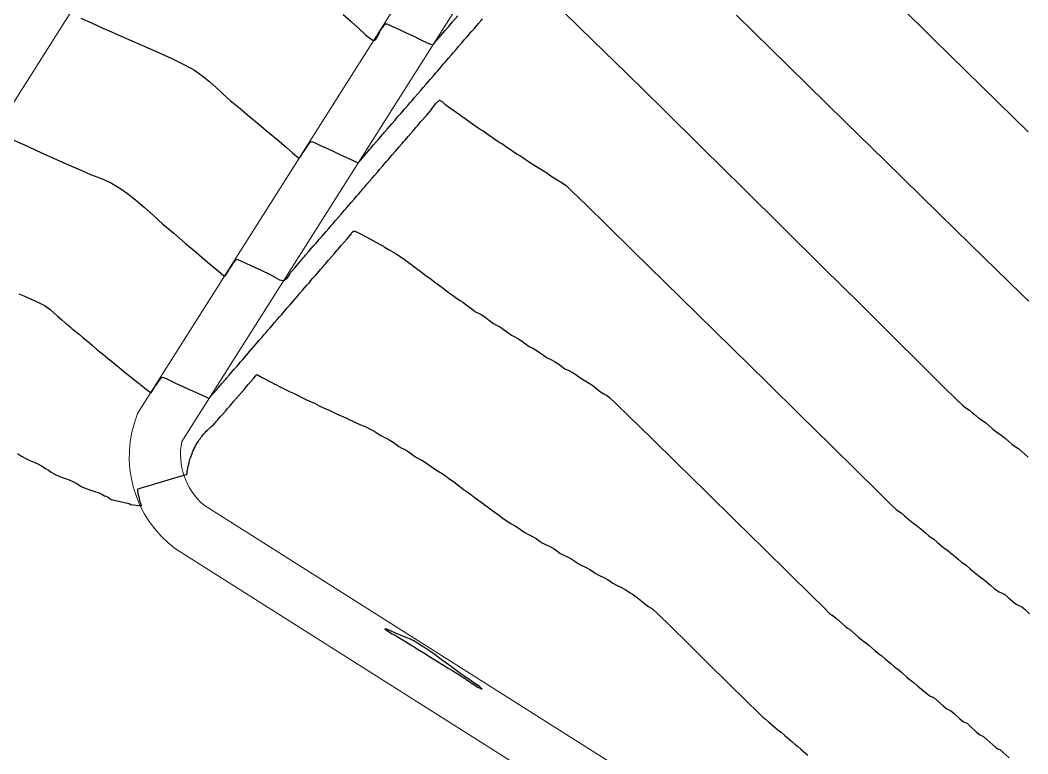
# Model space of a CAD drawing. Header units: millimetres. Extents: x 340454 to 342791, y 6993867 to 6995092.
# Drawn here: x 340967.86 to 341016.12, y 6994548.83 to 6994583.97 of the extents above; entities that cross this region are included whole.
import ezdxf

# ---------------------------------------------------------------- set-up
doc = ezdxf.new("R2010")
doc.units = ezdxf.units.MM
doc.header["$LTSCALE"] = 10
for name, color, linetype in [('T-HM-CURVA_INTERMEDIARIA', 45, 'Continuous'), ('T-HM-CURVA_MESTRA', 20, 'Continuous'), ('URB-Calçadas', 2, 'Continuous'), ('URB-Quadras', 3, 'Continuous')]:
    doc.layers.add(name, color=color, linetype=linetype)

msp = doc.modelspace()

# ---------------------------------------------------------------- linework, layer by layer
at = {"layer": 'T-HM-CURVA_INTERMEDIARIA', "color": 45, "linetype": 'Continuous', "lineweight": -3, "flags": 128}
for points, elevation in [([(341010.037, 6994584.599), (341011.58, 6994583.084), (341013.16, 6994581.534), (341014.705, 6994580.02), (341016.142, 6994578.613)], 707), ([(340970.769, 6994584.064), (340971.276, 6994583.832), (340971.815, 6994583.585), (340972.234, 6994583.4), (340972.844, 6994583.137), (340973.571, 6994582.822), (340974.344, 6994582.481), (340975.088, 6994582.141), (340975.731, 6994581.827), (340976.2, 6994581.566), (340976.626, 6994581.275), (340976.946, 6994581.015), (340977.225, 6994580.757), (340977.528, 6994580.47), (340977.92, 6994580.126), (340978.39, 6994579.733), (340978.857, 6994579.342), (340979.288, 6994578.981), (340979.648, 6994578.679), (340979.902, 6994578.467), (340980.165, 6994578.246), (340980.376, 6994578.07), (340980.612, 6994577.872), (340980.883, 6994577.635), (340981.109, 6994577.436), (340981.228, 6994577.356), (340981.295, 6994577.432), (340981.357, 6994577.546), (340981.447, 6994577.68), (340981.573, 6994577.867), (340981.639, 6994577.964), (340981.67, 6994578.009), (340981.701, 6994578.051), (340981.748, 6994578.108), (340981.794, 6994578.153), (340981.856, 6994578.145), (340981.986, 6994578.084), (340982.241, 6994577.965), (340982.469, 6994577.861), (340982.818, 6994577.7), (340983.175, 6994577.536), (340983.424, 6994577.421), (340983.632, 6994577.325), (340983.806, 6994577.245), (340983.896, 6994577.204), (340983.973, 6994577.161), (340984.047, 6994577.134), (340984.201, 6994577.301), (340984.459, 6994577.605), (340984.598, 6994577.772), (340984.648, 6994577.83), (340984.789, 6994577.994), (340985.051, 6994578.297), (340985.204, 6994578.474), (340985.257, 6994578.534), (340985.309, 6994578.595), (340985.438, 6994578.744), (340985.664, 6994579.005), (340985.812, 6994579.176), (340985.891, 6994579.268), (340985.97, 6994579.36), (340986.089, 6994579.497), (340986.274, 6994579.711), (340986.42, 6994579.879), (340986.526, 6994580.002), (340986.632, 6994580.125), (340986.749, 6994580.26), (340986.893, 6994580.427), (340987.028, 6994580.583), (340987.161, 6994580.736), (340987.293, 6994580.89), (340987.403, 6994581.017), (340987.511, 6994581.142), (340987.637, 6994581.287), (340987.753, 6994581.422), (340987.846, 6994581.529), (340987.954, 6994581.654), (340988.059, 6994581.775), (340988.142, 6994581.871), (340988.246, 6994581.992), (340988.376, 6994582.142), (340988.501, 6994582.287), (340988.616, 6994582.419), (340988.736, 6994582.559), (340988.856, 6994582.698), (340988.997, 6994582.86), (340989.159, 6994583.048), (340989.277, 6994583.184), (340989.372, 6994583.294), (340989.467, 6994583.404), (340989.613, 6994583.573), (340989.815, 6994583.806), (340989.938, 6994583.949), (340990.008, 6994584.03)], 709), ([(340983.321, 6994584.239), (340983.712, 6994583.896), (340984.079, 6994583.559), (340984.399, 6994583.268), (340984.605, 6994583.098), (340984.721, 6994583.022), (340984.779, 6994583.001), (340984.8, 6994583), (340984.832, 6994583.01), (340984.892, 6994583.053), (340984.971, 6994583.16), (340985.053, 6994583.326), (340985.108, 6994583.456), (340985.168, 6994583.545), (340985.211, 6994583.608), (340985.243, 6994583.653), (340985.273, 6994583.695), (340985.312, 6994583.742), (340985.352, 6994583.785), (340985.415, 6994583.797), (340985.504, 6994583.756), (340985.727, 6994583.653), (340986.025, 6994583.513), (340986.344, 6994583.365), (340986.711, 6994583.192), (340987.118, 6994582.996), (340987.458, 6994582.839), (340987.619, 6994582.778), (340987.691, 6994582.846), (340987.758, 6994582.94), (340987.932, 6994583.141), (340988.214, 6994583.467), (340988.367, 6994583.643), (340988.432, 6994583.719), (340988.57, 6994583.879), (340988.824, 6994584.172)], 708), ([(340993.929, 6994584.315), (340995.285, 6994582.998), (340996.879, 6994581.44), (340998.651, 6994579.699), (341000.542, 6994577.837), (341002.491, 6994575.913), (341004.439, 6994573.988), (341006.325, 6994572.121), (341008.089, 6994570.373), (341009.672, 6994568.804), (341011.014, 6994567.475), (341012.053, 6994566.444), (341012.732, 6994565.773), (341012.989, 6994565.522), (341013.155, 6994565.406), (341013.324, 6994565.292), (341013.474, 6994565.166), (341013.629, 6994565.026), (341013.779, 6994564.901), (341013.946, 6994564.786), (341014.113, 6994564.672), (341014.263, 6994564.546), (341014.419, 6994564.405), (341014.568, 6994564.279), (341014.735, 6994564.165), (341014.901, 6994564.051), (341015.051, 6994563.925), (341015.208, 6994563.784), (341015.358, 6994563.657), (341015.524, 6994563.544), (341015.689, 6994563.43), (341015.84, 6994563.304), (341015.997, 6994563.162), (341016.147, 6994563.035)], 709), ([(341002.176, 6994584.207), (341003.798, 6994582.614), (341005.568, 6994580.876), (341007.413, 6994579.067), (341009.257, 6994577.259), (341011.028, 6994575.525), (341012.65, 6994573.937), (341014.049, 6994572.569), (341015.151, 6994571.493), (341015.882, 6994570.782), (341016.167, 6994570.508)], 708), ([(340967.789, 6994570.861), (340968.034, 6994570.755), (340968.392, 6994570.602), (340968.766, 6994570.432), (340969.056, 6994570.278), (340969.29, 6994570.108), (340969.464, 6994569.949), (340969.648, 6994569.782), (340969.859, 6994569.606), (340970.035, 6994569.458), (340970.125, 6994569.383), (340970.191, 6994569.328), (340970.257, 6994569.272), (340970.338, 6994569.204), (340970.492, 6994569.075), (340970.678, 6994568.92), (340970.877, 6994568.753), (340971.095, 6994568.571), (340971.327, 6994568.376), (340971.518, 6994568.216), (340971.669, 6994568.088), (340971.862, 6994567.929), (340972.095, 6994567.74), (340972.317, 6994567.564), (340972.523, 6994567.399), (340972.681, 6994567.268), (340972.806, 6994567.162), (340972.964, 6994567.032), (340973.192, 6994566.85), (340973.409, 6994566.679), (340973.515, 6994566.597), (340973.562, 6994566.558), (340973.609, 6994566.519), (340973.659, 6994566.477), (340973.713, 6994566.433), (340973.828, 6994566.344), (340974.022, 6994566.194), (340974.125, 6994566.115), (340974.152, 6994566.16), (340974.178, 6994566.202), (340974.209, 6994566.251), (340974.239, 6994566.297), (340974.266, 6994566.338), (340974.299, 6994566.386), (340974.34, 6994566.448), (340974.382, 6994566.509), (340974.413, 6994566.556), (340974.463, 6994566.629), (340974.495, 6994566.676), (340974.526, 6994566.721), (340974.557, 6994566.763), (340974.594, 6994566.809), (340974.636, 6994566.853), (340974.698, 6994566.865), (340974.876, 6994566.783), (340975.301, 6994566.587), (340975.822, 6994566.346), (340976.284, 6994566.131), (340976.537, 6994566.014), (340976.779, 6994565.902), (340976.902, 6994565.846), (340976.941, 6994565.891), (340977.006, 6994565.967), (340977.075, 6994566.047), (340977.14, 6994566.122), (340977.276, 6994566.279), (340977.521, 6994566.563), (340977.66, 6994566.723), (340977.701, 6994566.77), (340977.741, 6994566.816), (340977.867, 6994566.963), (340978.097, 6994567.229), (340978.247, 6994567.402), (340978.325, 6994567.492), (340978.402, 6994567.581), (340978.517, 6994567.714), (340978.698, 6994567.923), (340978.845, 6994568.094), (340978.954, 6994568.22), (340979.063, 6994568.346), (340979.178, 6994568.479), (340979.312, 6994568.634), (340979.445, 6994568.787), (340979.545, 6994568.903), (340979.625, 6994568.995), (340979.725, 6994569.111), (340979.832, 6994569.235), (340979.928, 6994569.346), (340980.047, 6994569.484), (340980.172, 6994569.629), (340980.278, 6994569.751), (340980.386, 6994569.876), (340980.519, 6994570.03), (340980.652, 6994570.183), (340980.787, 6994570.339), (340980.931, 6994570.506), (340981.047, 6994570.641), (340981.153, 6994570.763), (340981.258, 6994570.885), (340981.404, 6994571.054), (340981.589, 6994571.268), (340981.709, 6994571.406), (340981.788, 6994571.497), (340981.867, 6994571.589), (340982.015, 6994571.76), (340982.24, 6994572.021), (340982.37, 6994572.171), (340982.424, 6994572.233), (340982.477, 6994572.295), (340982.63, 6994572.471), (340982.89, 6994572.772), (340983.031, 6994572.936), (340983.089, 6994573.003), (340983.238, 6994573.175), (340983.517, 6994573.497), (340983.693, 6994573.701), (340983.766, 6994573.806), (340983.845, 6994573.877), (340983.969, 6994573.833), (340984.19, 6994573.713), (340984.455, 6994573.568), (340984.78, 6994573.398), (340985.102, 6994573.227), (340985.255, 6994573.144), (340985.297, 6994573.114), (340985.338, 6994573.084), (340985.526, 6994572.972), (340985.869, 6994572.769), (340986.067, 6994572.651), (340986.13, 6994572.606), (340986.193, 6994572.56), (340986.377, 6994572.421), (340986.7, 6994572.179), (340986.898, 6994572.03), (340986.982, 6994571.969), (340987.066, 6994571.908), (340987.244, 6994571.775), (340987.539, 6994571.554), (340987.732, 6994571.409), (340987.835, 6994571.334), (340987.938, 6994571.259), (340988.112, 6994571.129), (340988.379, 6994570.929), (340988.569, 6994570.787), (340988.694, 6994570.694), (340988.81, 6994570.612), (340988.928, 6994570.541), (340989.046, 6994570.47), (340989.225, 6994570.337), (340989.488, 6994570.139), (340989.675, 6994570.004), (340989.806, 6994569.938), (340989.936, 6994569.872), (340990.108, 6994569.749), (340990.348, 6994569.568), (340990.534, 6994569.436), (340990.677, 6994569.363), (340990.82, 6994569.291), (340990.991, 6994569.171), (340991.21, 6994569.007), (340991.39, 6994568.881), (340991.545, 6994568.802), (340991.7, 6994568.724), (340991.868, 6994568.607), (340992.07, 6994568.457), (340992.244, 6994568.336), (340992.41, 6994568.252), (340992.576, 6994568.168), (340992.74, 6994568.055), (340992.927, 6994567.917), (340993.097, 6994567.801), (340993.272, 6994567.712), (340993.448, 6994567.623), (340993.609, 6994567.514), (340993.782, 6994567.387), (340993.949, 6994567.274), (340994.132, 6994567.18), (340994.317, 6994567.087), (340994.468, 6994566.991), (340994.621, 6994566.887), (340994.796, 6994566.77), (340994.956, 6994566.674), (340995.084, 6994566.6), (340995.239, 6994566.498), (340995.391, 6994566.381), (340995.512, 6994566.278), (340995.66, 6994566.163), (340995.813, 6994566.068), (340995.939, 6994565.999), (340996.087, 6994565.898), (340996.371, 6994565.627), (340997.066, 6994564.949), (340998.081, 6994563.955), (340999.323, 6994562.737), (341000.699, 6994561.384), (341002.118, 6994559.988), (341003.488, 6994558.641), (341004.717, 6994557.432), (341005.712, 6994556.454), (341006.381, 6994555.796), (341006.632, 6994555.55), (341006.716, 6994555.492), (341006.8, 6994555.435), (341006.968, 6994555.291), (341007.243, 6994555.053), (341007.41, 6994554.91), (341007.493, 6994554.853), (341007.576, 6994554.796), (341007.745, 6994554.652), (341008.02, 6994554.413), (341008.188, 6994554.269), (341008.27, 6994554.212), (341008.352, 6994554.156), (341008.521, 6994554.012), (341008.797, 6994553.772), (341008.965, 6994553.628), (341009.046, 6994553.572), (341009.128, 6994553.516), (341009.296, 6994553.371), (341009.574, 6994553.13), (341009.742, 6994552.986), (341009.823, 6994552.931), (341009.903, 6994552.876), (341010.072, 6994552.731), (341010.35, 6994552.489), (341010.519, 6994552.344), (341010.598, 6994552.29), (341010.678, 6994552.235), (341010.847, 6994552.09), (341011.127, 6994551.847), (341011.295, 6994551.702), (341011.373, 6994551.646), (341011.453, 6994551.594), (341011.542, 6994551.553), (341011.63, 6994551.511), (341011.799, 6994551.367), (341012.076, 6994551.122), (341012.245, 6994550.978), (341012.334, 6994550.939), (341012.423, 6994550.9), (341012.592, 6994550.755), (341012.87, 6994550.51), (341013.039, 6994550.365), (341013.128, 6994550.327), (341013.216, 6994550.288), (341013.383, 6994550.139), (341013.657, 6994549.886), (341013.823, 6994549.738), (341013.911, 6994549.699), (341013.999, 6994549.661), (341014.165, 6994549.512), (341014.44, 6994549.258), (341014.607, 6994549.109), (341014.694, 6994549.071), (341014.781, 6994549.033), (341014.947, 6994548.884), (341015.223, 6994548.628)], 711), ([(340967.731, 6994563.213), (340967.919, 6994563.089), (340968.123, 6994562.971), (340968.316, 6994562.88), (340968.474, 6994562.819), (340968.668, 6994562.73), (340968.875, 6994562.615), (340969.045, 6994562.509), (340969.209, 6994562.407), (340969.343, 6994562.322), (340969.45, 6994562.254), (340969.59, 6994562.179), (340969.83, 6994562.081), (340970.119, 6994561.976), (340970.342, 6994561.888), (340970.535, 6994561.784), (340970.67, 6994561.703), (340970.777, 6994561.638), (340970.887, 6994561.58), (340971.104, 6994561.505), (340971.436, 6994561.397), (340971.636, 6994561.33), (340971.743, 6994561.275), (340971.818, 6994561.233), (340971.896, 6994561.191), (340971.953, 6994561.162), (340972.043, 6994561.136), (340972.096, 6994561.098), (340972.147, 6994561.058), (340972.215, 6994561.008), (340972.441, 6994560.959), (340972.853, 6994560.87), (340973.079, 6994560.821), (340973.14, 6994560.775), (340973.279, 6994560.751), (340973.532, 6994560.714), (340973.675, 6994560.703), (340973.658, 6994560.777), (340973.626, 6994560.856), (340973.607, 6994560.918), (340973.587, 6994560.98), (340973.571, 6994561.049), (340973.554, 6994561.122), (340973.532, 6994561.217), (340973.514, 6994561.296), (340973.502, 6994561.351), (340973.492, 6994561.417), (340973.489, 6994561.469), (340973.498, 6994561.518), (340973.551, 6994561.533), (340973.617, 6994561.556), (340973.706, 6994561.586), (340973.941, 6994561.654), (340974.472, 6994561.808), (340975.1, 6994561.99), (340975.537, 6994562.118), (340975.76, 6994562.184), (340975.836, 6994562.207), (340975.846, 6994562.211), (340975.848, 6994562.216), (340975.852, 6994562.235), (340975.854, 6994562.275), (340975.856, 6994562.316), (340975.873, 6994562.422), (340975.904, 6994562.595), (340975.945, 6994562.769), (340975.972, 6994562.87), (340975.992, 6994562.934), (340976.026, 6994563.034), (340976.06, 6994563.137), (340976.094, 6994563.218), (340976.115, 6994563.269), (340976.133, 6994563.316), (340976.157, 6994563.363), (340976.192, 6994563.443), (340976.241, 6994563.537), (340976.294, 6994563.636), (340976.325, 6994563.687), (340976.357, 6994563.738), (340976.396, 6994563.801), (340976.436, 6994563.866), (340976.476, 6994563.919), (340976.515, 6994563.971), (340976.554, 6994564.025), (340976.594, 6994564.079), (340976.642, 6994564.134), (340976.689, 6994564.185), (340976.727, 6994564.231), (340976.766, 6994564.276), (340976.823, 6994564.33), (340976.875, 6994564.379), (340976.935, 6994564.44), (340976.986, 6994564.481), (340977.032, 6994564.519), (340977.072, 6994564.552), (340977.128, 6994564.595), (340977.168, 6994564.642), (340977.214, 6994564.695), (340977.263, 6994564.752), (340977.326, 6994564.825), (340977.377, 6994564.884), (340977.443, 6994564.96), (340977.537, 6994565.069), (340977.689, 6994565.245), (340977.789, 6994565.36), (340977.868, 6994565.451), (340977.925, 6994565.517), (340977.988, 6994565.59), (340978.031, 6994565.64), (340978.081, 6994565.698), (340978.219, 6994565.857), (340978.457, 6994566.132), (340978.586, 6994566.282), (340978.637, 6994566.341), (340978.784, 6994566.512), (340979.054, 6994566.825), (340979.2, 6994566.993), (340979.254, 6994566.963), (340979.449, 6994566.858), (340979.809, 6994566.665), (340980.011, 6994566.557), (340980.061, 6994566.537), (340980.111, 6994566.517), (340980.282, 6994566.427), (340980.594, 6994566.264), (340980.783, 6994566.166), (340980.869, 6994566.131), (340980.954, 6994566.096), (340981.115, 6994566.014), (340981.384, 6994565.876), (340981.565, 6994565.784), (340981.679, 6994565.738), (340981.793, 6994565.691), (340981.948, 6994565.614), (340982.179, 6994565.496), (340982.355, 6994565.409), (340982.492, 6994565.353), (340982.629, 6994565.298), (340982.781, 6994565.223), (340982.978, 6994565.123), (340983.15, 6994565.04), (340983.306, 6994564.976), (340983.462, 6994564.912), (340983.616, 6994564.839), (340983.787, 6994564.753), (340983.95, 6994564.675), (340984.121, 6994564.604), (340984.293, 6994564.534), (340984.44, 6994564.468), (340984.588, 6994564.399), (340984.752, 6994564.312), (340984.891, 6994564.227), (340984.999, 6994564.153), (340985.138, 6994564.067), (340985.288, 6994563.992), (340985.416, 6994563.936), (340985.569, 6994563.855), (340985.721, 6994563.75), (340985.845, 6994563.651), (340985.99, 6994563.549), (340986.134, 6994563.472), (340986.253, 6994563.42), (340986.396, 6994563.343), (340986.552, 6994563.235), (340986.694, 6994563.123), (340986.844, 6994563.018), (340986.98, 6994562.944), (340987.092, 6994562.893), (340987.227, 6994562.819), (340987.387, 6994562.708), (340987.543, 6994562.588), (340987.7, 6994562.475), (340987.882, 6994562.367), (340988.064, 6994562.259), (340988.227, 6994562.145), (340988.397, 6994562.02), (340988.56, 6994561.898), (340988.686, 6994561.804), (340988.785, 6994561.729), (340988.911, 6994561.635), (340989.082, 6994561.509), (340989.264, 6994561.378), (340989.429, 6994561.257), (340989.594, 6994561.134), (340989.759, 6994561.01), (340989.934, 6994560.883), (340990.13, 6994560.741), (340990.298, 6994560.618), (340990.454, 6994560.502), (340990.609, 6994560.385), (340990.763, 6994560.269), (340990.948, 6994560.132), (340991.167, 6994559.98), (340991.382, 6994559.846), (340991.562, 6994559.743), (340991.714, 6994559.65), (340991.867, 6994559.534), (340992.023, 6994559.422), (340992.199, 6994559.329), (340992.401, 6994559.233), (340992.573, 6994559.143), (340992.721, 6994559.036), (340992.868, 6994558.928), (340993.046, 6994558.835), (340993.256, 6994558.734), (340993.43, 6994558.644), (340993.571, 6994558.542), (340993.713, 6994558.44), (340993.891, 6994558.346), (340994.11, 6994558.241), (340994.285, 6994558.15), (340994.421, 6994558.053), (340994.556, 6994557.957), (340994.737, 6994557.862), (340994.964, 6994557.752), (340995.138, 6994557.661), (340995.269, 6994557.57), (340995.399, 6994557.478), (340995.58, 6994557.383), (340995.815, 6994557.269), (340995.99, 6994557.178), (340996.115, 6994557.09), (340996.241, 6994557.002), (340996.423, 6994556.907), (340996.665, 6994556.788), (340996.84, 6994556.698), (340996.968, 6994556.615), (340997.082, 6994556.538), (340997.195, 6994556.47), (340997.305, 6994556.4), (340997.491, 6994556.255), (340997.77, 6994556.03), (340997.952, 6994555.886), (340998.06, 6994555.821), (340998.166, 6994555.754), (340998.412, 6994555.516), (340999.019, 6994554.922), (340999.865, 6994554.091), (341000.831, 6994553.143), (341001.794, 6994552.196), (341002.633, 6994551.371), (341003.227, 6994550.788), (341003.454, 6994550.564), (341003.496, 6994550.535), (341003.538, 6994550.507), (341003.719, 6994550.351), (341004.045, 6994550.07), (341004.226, 6994549.914), (341004.308, 6994549.858), (341004.489, 6994549.702), (341004.816, 6994549.419), (341004.997, 6994549.264), (341005.078, 6994549.208), (341005.259, 6994549.052), (341005.587, 6994548.769)], 712)]:
    msp.add_lwpolyline(points, dxfattribs=dict(at, elevation=elevation))
at = {"layer": 'T-HM-CURVA_INTERMEDIARIA', "color": 45, "linetype": 'Continuous', "lineweight": -3, "elevation": 713, "flags": 128}
msp.add_lwpolyline([(340986.613, 6994554.286), (340986.605, 6994554.289), (340986.548, 6994554.313), (340986.386, 6994554.379), (340986.102, 6994554.495), (340985.799, 6994554.62), (340985.591, 6994554.716), (340985.417, 6994554.798), (340985.332, 6994554.811), (340985.446, 6994554.716), (340985.681, 6994554.582), (340985.812, 6994554.513), (340985.869, 6994554.478), (340986.07, 6994554.352), (340986.445, 6994554.12), (340986.661, 6994553.985), (340986.728, 6994553.944), (340986.795, 6994553.902), (340986.923, 6994553.823), (340987.19, 6994553.657), (340987.511, 6994553.458), (340987.847, 6994553.249), (340988.139, 6994553.067), (340988.271, 6994552.985), (340988.316, 6994552.958), (340988.361, 6994552.93), (340988.575, 6994552.797), (340988.96, 6994552.558), (340989.167, 6994552.429), (340989.21, 6994552.402), (340989.406, 6994552.266), (340989.773, 6994552.024), (340989.987, 6994551.92), (340989.874, 6994552.032), (340989.565, 6994552.242), (340989.198, 6994552.493), (340988.97, 6994552.659), (340988.779, 6994552.798), (340988.583, 6994552.94), (340988.337, 6994553.119), (340988.093, 6994553.298), (340987.901, 6994553.44), (340987.712, 6994553.578), (340987.475, 6994553.742), (340987.187, 6994553.932), (340986.912, 6994554.105), (340986.706, 6994554.231), (340986.625, 6994554.28), (340986.613, 6994554.286)], close=True, dxfattribs=at)
at = {"layer": 'T-HM-CURVA_MESTRA', "color": 20, "linetype": 'Continuous', "lineweight": -3, "elevation": 710, "flags": 128}
msp.add_lwpolyline([(340967.364, 6994578.305), (340968.057, 6994577.987), (340968.848, 6994577.633), (340969.637, 6994577.283), (340970.322, 6994576.979), (340970.804, 6994576.762), (340971.233, 6994576.577), (340971.581, 6994576.441), (340971.897, 6994576.314), (340972.229, 6994576.155), (340972.628, 6994575.922), (340973.003, 6994575.661), (340973.388, 6994575.353), (340973.792, 6994575.004), (340974.224, 6994574.619), (340974.694, 6994574.203), (340975.211, 6994573.76), (340975.765, 6994573.292), (340976.315, 6994572.823), (340976.82, 6994572.392), (340977.238, 6994572.037), (340977.484, 6994571.835), (340977.603, 6994571.743), (340977.646, 6994571.715), (340977.656, 6994571.712), (340977.672, 6994571.718), (340977.702, 6994571.747), (340977.743, 6994571.819), (340977.797, 6994571.92), (340977.887, 6994572.054), (340978.006, 6994572.231), (340978.067, 6994572.32), (340978.098, 6994572.365), (340978.129, 6994572.407), (340978.173, 6994572.46), (340978.208, 6994572.497), (340978.256, 6994572.518), (340978.455, 6994572.426), (340978.913, 6994572.213), (340979.427, 6994571.974), (340979.794, 6994571.804), (340980.063, 6994571.651), (340980.282, 6994571.523), (340980.474, 6994571.49), (340980.648, 6994571.613), (340980.776, 6994571.8), (340980.827, 6994571.899), (340980.864, 6994571.941), (340981.007, 6994572.107), (340981.274, 6994572.415), (340981.428, 6994572.594), (340981.477, 6994572.65), (340981.525, 6994572.706), (340981.654, 6994572.855), (340981.883, 6994573.119), (340982.032, 6994573.292), (340982.109, 6994573.381), (340982.186, 6994573.471), (340982.305, 6994573.607), (340982.491, 6994573.823), (340982.637, 6994573.992), (340982.742, 6994574.114), (340982.848, 6994574.235), (340982.964, 6994574.371), (340983.109, 6994574.538), (340983.244, 6994574.694), (340983.376, 6994574.847), (340983.509, 6994575), (340983.619, 6994575.128), (340983.727, 6994575.253), (340983.853, 6994575.398), (340983.969, 6994575.532), (340984.061, 6994575.639), (340984.17, 6994575.765), (340984.275, 6994575.887), (340984.359, 6994575.983), (340984.464, 6994576.105), (340984.593, 6994576.254), (340984.717, 6994576.398), (340984.831, 6994576.53), (340984.953, 6994576.671), (340985.075, 6994576.811), (340985.215, 6994576.973), (340985.375, 6994577.159), (340985.493, 6994577.295), (340985.588, 6994577.405), (340985.683, 6994577.515), (340985.83, 6994577.685), (340986.031, 6994577.918), (340986.154, 6994578.06), (340986.223, 6994578.14), (340986.292, 6994578.22), (340986.442, 6994578.393), (340986.682, 6994578.67), (340986.815, 6994578.825), (340986.859, 6994578.875), (340986.902, 6994578.925), (340987.057, 6994579.105), (340987.33, 6994579.42), (340987.477, 6994579.59), (340987.512, 6994579.631), (340987.604, 6994579.76), (340987.79, 6994579.997), (340987.944, 6994580.13), (340988.068, 6994580.071), (340988.199, 6994579.944), (340988.38, 6994579.814), (340988.673, 6994579.604), (340988.946, 6994579.409), (340989.068, 6994579.321), (340989.115, 6994579.297), (340989.243, 6994579.206), (340989.522, 6994579.008), (340989.802, 6994578.808), (340989.933, 6994578.715), (340990.013, 6994578.675), (340990.216, 6994578.532), (340990.587, 6994578.27), (340990.795, 6994578.124), (340990.851, 6994578.096), (340990.906, 6994578.068), (340991.102, 6994577.932), (340991.453, 6994577.686), (340991.656, 6994577.546), (340991.725, 6994577.511), (340991.794, 6994577.476), (340991.928, 6994577.387), (340992.202, 6994577.204), (340992.511, 6994577.002), (340992.796, 6994576.825), (340993.035, 6994576.681), (340993.172, 6994576.596), (340993.271, 6994576.518), (340993.369, 6994576.44), (340993.507, 6994576.361), (340993.742, 6994576.226), (340994.008, 6994576.043), (340994.286, 6994575.78), (340994.961, 6994575.123), (340995.967, 6994574.139), (340997.239, 6994572.892), (340998.708, 6994571.45), (341000.307, 6994569.878), (341001.972, 6994568.242), (341003.633, 6994566.608), (341005.225, 6994565.041), (341006.682, 6994563.609), (341007.935, 6994562.376), (341008.919, 6994561.409), (341009.566, 6994560.774), (341009.811, 6994560.536), (341009.935, 6994560.449), (341010.062, 6994560.364), (341010.222, 6994560.228), (341010.435, 6994560.041), (341010.594, 6994559.905), (341010.719, 6994559.82), (341010.845, 6994559.734), (341011.005, 6994559.598), (341011.219, 6994559.409), (341011.378, 6994559.274), (341011.502, 6994559.189), (341011.627, 6994559.104), (341011.787, 6994558.968), (341012.002, 6994558.778), (341012.161, 6994558.643), (341012.285, 6994558.558), (341012.409, 6994558.473), (341012.569, 6994558.337), (341012.785, 6994558.146), (341012.944, 6994558.011), (341013.067, 6994557.927), (341013.19, 6994557.842), (341013.351, 6994557.706), (341013.568, 6994557.514), (341013.727, 6994557.379), (341013.85, 6994557.295), (341013.972, 6994557.211), (341014.132, 6994557.074), (341014.351, 6994556.882), (341014.51, 6994556.746), (341014.628, 6994556.658), (341014.753, 6994556.58), (341014.889, 6994556.519), (341015.024, 6994556.453), (341015.185, 6994556.318), (341015.399, 6994556.122), (341015.561, 6994555.988), (341015.698, 6994555.928), (341015.835, 6994555.867), (341015.996, 6994555.732), (341016.211, 6994555.536)], dxfattribs=at)
at = {"layer": 'URB-Calçadas', "lineweight": 0}
for points in [[(340921.742, 6994700.481, 0.094654), (340991.015, 6994625.824, -0.393922), (340992.278, 6994619.122), (340962.536, 6994572.131, -0.431332), (340955.397, 6994570.742, -0.094281), (340868.599, 6994661.986, -0.395176), (340869.824, 6994668.711), (340914.527, 6994701.845, -0.437425)], [(341003.167, 6994612.018, -0.490343), (341010.066, 6994613.569), (341156.386, 6994520.961, -0.413053), (341158.088, 6994515.695), (341144.495, 6994458.547, -0.510464), (341137.725, 6994455.846), (340975.304, 6994558.644, -0.341973), (340973.485, 6994565.121)]]:
    msp.add_lwpolyline(points, format="xyb", close=True, dxfattribs=at)
at = {"layer": 'URB-Quadras', "color": 252, "lineweight": 0}
msp.add_lwpolyline([(341008.462, 6994611.034), (341154.781, 6994518.426, -0.320347), (341155.657, 6994516.274), (341142.067, 6994459.146, -0.508324), (341139.062, 6994457.958), (340976.641, 6994560.757, -0.267801), (340975.598, 6994563.784), (341005.28, 6994610.681, -0.267801)], format="xyb", close=True, dxfattribs=at)

doc.saveas('drawing.dxf')
